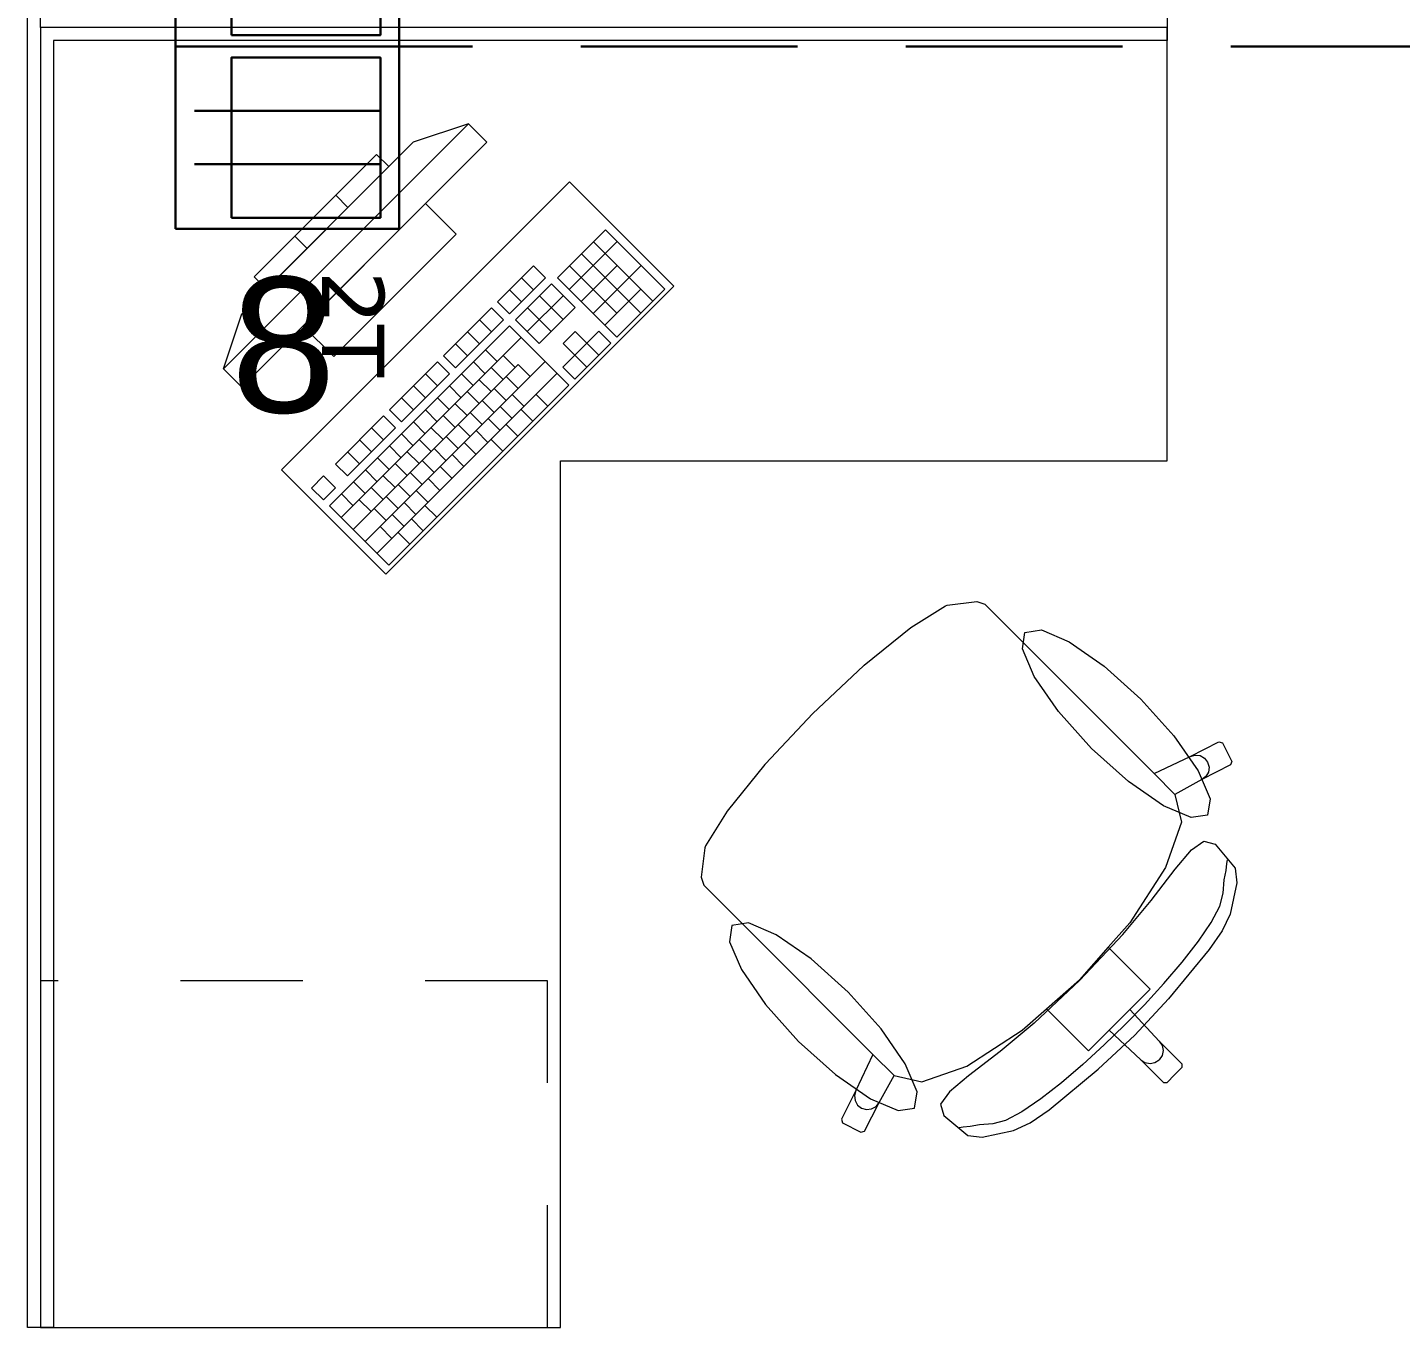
# Model space of a CAD drawing. Header units: inches. Extents: x -19 to 5698, y -728 to 92.
# Drawn here: x 287.08 to 288.664, y 21.852 to 23.352 of the extents above; entities that cross this region are included whole.
import ezdxf

# ---------------------------------------------------------------- set-up
doc = ezdxf.new("R2010")
doc.units = ezdxf.units.IN
doc.header["$MEASUREMENT"] = 0
doc.linetypes.add('HIDDEN', pattern=[0.375, 0.25, -0.125])
doc.linetypes.add('Rayas', pattern=[0.282222, 0.141111, -0.141111])
doc.layers.get('0').update_dxf_attribs({"color": 61})
doc.layers.add('00 conduct tomacorr', color=120, linetype='HIDDEN', lineweight=30)
doc.layers.add('00 IE LUZ EMERGENCIA', color=253, linetype='Continuous', lineweight=0)
doc.layers.add('Interior - Mobiliario', color=7, linetype='Continuous')
doc.styles.add('Annotative', font='arial.ttf')

# ---------------------------------------------------------------- blocks, each defined once
blk = doc.blocks.new('CAJA POP UP 6 MODULOS')
at = {"layer": '00 conduct tomacorr', "linetype": 'Continuous'}
for p, q in [((-0.095, -0.165), (-0.095, -0.0151)), ((-0.052, -0.165), (-0.052, -0.0151)), ((0.052, -0.165), (0.052, -0.0151)), ((0.095, -0.165), (0.095, -0.0151)), ((0, -0.165), (0, -0.18))]:
    blk.add_line(p, q, dxfattribs=at)
for points in [[(-0.147, 0), (0.147, 0), (0.147, -0.18), (-0.147, -0.18)], [(0, 0), (0.147, 0), (0.147, -0.18), (0, -0.18)]]:
    blk.add_lwpolyline(points, close=True, dxfattribs=at)
for points in [[(-0.138, -0.045), (-0.009, -0.045), (-0.009, -0.165), (-0.138, -0.165), (-0.138, -0.045)], [(0.009, -0.045), (0.138, -0.045), (0.138, -0.165), (0.009, -0.165), (0.009, -0.045)]]:
    blk.add_lwpolyline(points, dxfattribs=at)
at = {"color": 1, "insert": (-0.1807, -0.168), "char_height": 0.05, "attachment_point": 1, "rotation": 180}
blk.add_mtext_dynamic_manual_height_columns('{\\fVerdana|b0|i0|c0|p34;2T}', width=0.000481, gutter_width=0.1561, heights=[0], dxfattribs=at)

msp = doc.modelspace()

# ---------------------------------------------------------------- linework, layer by layer
at = {"layer": '00 conduct tomacorr'}
msp.add_line((293.9685, 23.3306, -0.0006), (287.3985, 23.3306, -0.0006), dxfattribs=at)
msp.add_arc((296.7125, 24.0079, -0.0006), 9.3386, 149.77094, 184.15917, dxfattribs=at)
at = {"layer": 'Interior - Mobiliario', "color": 175, "linetype": 'Continuous', "lineweight": 13}
for p, q in [((287.08, 23.3374), (287.08, 23.3674)), ((288.395, 23.3674), (288.395, 23.3374)), ((287.08, 21.8524), (287.08, 23.3374)), ((287.11, 23.3374), (287.11, 21.8524)), ((288.395, 23.3374), (287.11, 23.3374)), ((287.589, 23.2413), (287.3061, 22.9584)), ((287.589, 23.2413), (287.5253, 23.2201)), ((287.6102, 23.2201), (287.589, 23.2413)), ((287.3273, 22.9372), (287.6102, 23.2201)), ((287.3273, 23.0221), (287.5253, 23.2201)), ((287.4829, 23.2059), (287.3415, 23.0645)), ((287.497, 23.1918), (287.4829, 23.2059)), ((287.3556, 23.0504), (287.497, 23.1918)), ((287.5395, 23.1494), (287.398, 23.0079)), ((287.4499, 23.1446), (287.4358, 23.1588)), ((287.5748, 23.114), (287.5395, 23.1494)), ((287.7469, 23.119), (287.6915, 23.0636)), ((287.8155, 23.0504), (287.7469, 23.119)), ((287.4028, 23.0975), (287.3886, 23.1116)), ((287.4334, 22.9726), (287.5748, 23.114)), ((287.7053, 23.0499), (287.7606, 23.1053)), ((287.8016, 23.0366), (287.7331, 23.1051)), ((287.7878, 23.0227), (287.7192, 23.0913)), ((287.664, 23.0772), (287.6225, 23.0357)), ((287.6778, 23.0635), (287.664, 23.0772)), ((287.7602, 23.0226), (287.7054, 23.0774)), ((287.719, 23.0362), (287.7605, 23.0777)), ((287.7327, 23.0224), (287.7881, 23.0778)), ((287.3415, 23.0645), (287.3556, 23.0504)), ((287.6362, 23.022), (287.6778, 23.0635)), ((287.6846, 23.0567), (287.6431, 23.0151)), ((287.6639, 23.0497), (287.6502, 23.0634)), ((287.712, 23.0292), (287.6846, 23.0567)), ((287.6915, 23.0636), (287.7601, 22.995)), ((287.6501, 23.0358), (287.6363, 23.0495)), ((287.6568, 23.0014), (287.6983, 23.0429)), ((287.6982, 23.0154), (287.6708, 23.0428)), ((287.7464, 23.0087), (287.7879, 23.0503)), ((287.7601, 22.995), (287.8155, 23.0504)), ((287.6156, 23.0288), (287.5602, 22.9734)), ((287.6293, 23.015), (287.6156, 23.0288)), ((287.6225, 23.0357), (287.6362, 23.022)), ((287.6843, 23.0015), (287.6569, 23.029)), ((287.6705, 22.9877), (287.712, 23.0292)), ((287.3061, 22.9584), (287.3273, 23.0221)), ((287.398, 23.0079), (287.4334, 22.9726)), ((287.6361, 23.0082), (287.4284, 22.8005)), ((287.5739, 22.9597), (287.6293, 23.015)), ((287.6154, 23.0012), (287.6017, 23.0149)), ((287.7047, 22.9396), (287.6361, 23.0082)), ((287.6431, 23.0151), (287.6705, 22.9877)), ((287.4421, 22.7868), (287.6499, 22.9945)), ((287.6016, 22.9874), (287.5879, 23.0011)), ((287.7119, 23.0017), (287.6981, 22.9878)), ((287.7256, 22.988), (287.7119, 23.0017)), ((287.7395, 23.0018), (287.7256, 22.988)), ((287.7532, 22.9881), (287.7395, 23.0018)), ((287.5877, 22.9735), (287.574, 22.9872)), ((287.6222, 22.9668), (287.6085, 22.9805)), ((287.6981, 22.9878), (287.7118, 22.9741)), ((287.7116, 22.9465), (287.7532, 22.9881)), ((287.7118, 22.9741), (287.7256, 22.988)), ((287.7393, 22.9742), (287.7256, 22.988)), ((287.4559, 22.773), (287.6463, 22.9635)), ((287.4696, 22.7593), (287.6773, 22.967)), ((287.5533, 22.9664), (287.4979, 22.9111)), ((287.567, 22.9527), (287.5533, 22.9664)), ((287.5602, 22.9734), (287.5739, 22.9597)), ((287.6083, 22.9529), (287.5946, 22.9666)), ((287.629, 22.9461), (287.6152, 22.9599)), ((287.6428, 22.96), (287.6291, 22.9737)), ((287.66, 22.9497), (287.6463, 22.9635)), ((287.7118, 22.9741), (287.6979, 22.9603)), ((287.6979, 22.9603), (287.7116, 22.9465)), ((287.7255, 22.9604), (287.7118, 22.9741)), ((287.3061, 22.9584), (287.3273, 22.9372)), ((287.4833, 22.7456), (287.691, 22.9533)), ((287.5116, 22.8973), (287.567, 22.9527)), ((287.5531, 22.9389), (287.5394, 22.9526)), ((287.5945, 22.9391), (287.5808, 22.9528)), ((287.6151, 22.9323), (287.6014, 22.946)), ((287.6461, 22.9359), (287.6324, 22.9496)), ((287.497, 22.7319), (287.7047, 22.9396)), ((287.5393, 22.925), (287.5256, 22.9388)), ((287.5806, 22.9252), (287.5669, 22.939)), ((287.6013, 22.9184), (287.5875, 22.9322)), ((287.6323, 22.922), (287.6186, 22.9358)), ((287.6529, 22.9153), (287.6392, 22.929)), ((287.6805, 22.9154), (287.6668, 22.9291)), ((287.5254, 22.9112), (287.5117, 22.9249)), ((287.5529, 22.8975), (287.5392, 22.9113)), ((287.5668, 22.9114), (287.5531, 22.9251)), ((287.5874, 22.9046), (287.5737, 22.9183)), ((287.6184, 22.9082), (287.6047, 22.9219)), ((287.6391, 22.9014), (287.6254, 22.9151)), ((287.6632, 22.8981), (287.6495, 22.9118)), ((287.4909, 22.9041), (287.4356, 22.8487)), ((287.5047, 22.8904), (287.4909, 22.9041)), ((287.4979, 22.9111), (287.5116, 22.8973)), ((287.5391, 22.8837), (287.5254, 22.8974)), ((287.5736, 22.8908), (287.5599, 22.9045)), ((287.6046, 22.8943), (287.5909, 22.9081)), ((287.6252, 22.8876), (287.6115, 22.9013)), ((287.4493, 22.835), (287.5047, 22.8904)), ((287.4908, 22.8766), (287.4771, 22.8903)), ((287.5252, 22.8698), (287.5115, 22.8836)), ((287.5597, 22.8769), (287.546, 22.8906)), ((287.5769, 22.8667), (287.5632, 22.8804)), ((287.5907, 22.8805), (287.577, 22.8942)), ((287.6114, 22.8737), (287.5977, 22.8874)), ((287.6459, 22.8808), (287.6321, 22.8945)), ((287.477, 22.8627), (287.4633, 22.8764)), ((287.5114, 22.856), (287.4977, 22.8697)), ((287.5459, 22.8631), (287.5322, 22.8768)), ((287.563, 22.8528), (287.5493, 22.8665)), ((287.5975, 22.8599), (287.5838, 22.8736)), ((287.6286, 22.8635), (287.6148, 22.8772)), ((287.4356, 22.8487), (287.4493, 22.835)), ((287.4631, 22.8489), (287.4494, 22.8626)), ((287.4975, 22.8422), (287.4838, 22.8559)), ((287.5182, 22.8354), (287.5045, 22.8491)), ((287.532, 22.8492), (287.5183, 22.8629)), ((287.5492, 22.839), (287.5355, 22.8527)), ((287.5837, 22.846), (287.57, 22.8597)), ((287.4217, 22.8349), (287.4079, 22.821)), ((287.4354, 22.8212), (287.4217, 22.8349)), ((287.4837, 22.8283), (287.47, 22.842)), ((287.5043, 22.8215), (287.4906, 22.8352)), ((287.5354, 22.8251), (287.5216, 22.8388)), ((287.556, 22.8183), (287.5423, 22.832)), ((287.5698, 22.8322), (287.5561, 22.8459)), ((287.4079, 22.821), (287.4216, 22.8073)), ((287.4216, 22.8073), (287.4354, 22.8212)), ((287.4698, 22.8145), (287.4561, 22.8282)), ((287.4905, 22.8077), (287.4768, 22.8214)), ((287.5215, 22.8113), (287.5078, 22.825)), ((287.5421, 22.8045), (287.5284, 22.8182)), ((287.4284, 22.8005), (287.497, 22.7319)), ((287.456, 22.8006), (287.4423, 22.8143)), ((287.4766, 22.7938), (287.4629, 22.8075)), ((287.5077, 22.7974), (287.4939, 22.8111)), ((287.5283, 22.7906), (287.5146, 22.8043)), ((287.5524, 22.7873), (287.5387, 22.801)), ((287.4938, 22.7836), (287.4801, 22.7973)), ((287.5144, 22.7768), (287.5007, 22.7905)), ((287.5368, 22.7717), (287.5231, 22.7854)), ((287.5006, 22.7629), (287.4869, 22.7766)), ((287.5212, 22.7561), (287.5075, 22.7699)), ((288.1414, 22.6859), (288.1754, 22.6899)), ((288.1754, 22.6899), (288.1847, 22.687)), ((288.0993, 22.6601), (288.1393, 22.685)), ((288.1393, 22.685), (288.1414, 22.6859)), ((288.1847, 22.687), (288.2066, 22.665)), ((288.0456, 22.6165), (288.0993, 22.6601)), ((288.2066, 22.665), (288.2321, 22.6395)), ((288.2321, 22.6395), (288.38, 22.4917)), ((287.9864, 22.561), (288.0448, 22.6158)), ((288.0448, 22.6158), (288.0456, 22.6165)), ((287.9864, 22.561), (287.9316, 22.5026)), ((288.4217, 22.5113), (288.4548, 22.5282)), ((288.4548, 22.5282), (288.4589, 22.5269)), ((288.4589, 22.5269), (288.4697, 22.5056)), ((287.9309, 22.5018), (287.8873, 22.4481)), ((287.9316, 22.5026), (287.9309, 22.5018)), ((288.38, 22.4917), (288.4217, 22.5113)), ((288.4217, 22.5113), (288.4274, 22.5129)), ((288.4274, 22.5129), (288.4332, 22.5122)), ((288.4332, 22.5122), (288.4383, 22.5094)), ((288.4684, 22.5015), (288.4353, 22.4845)), ((288.4383, 22.5094), (288.4419, 22.5048)), ((288.4419, 22.5048), (288.4435, 22.4991)), ((288.4697, 22.5056), (288.4684, 22.5015)), ((288.4042, 22.4674), (288.38, 22.4917)), ((288.4353, 22.4845), (288.4042, 22.4672)), ((288.4399, 22.4882), (288.4353, 22.4845)), ((288.4428, 22.4933), (288.4399, 22.4882)), ((288.4435, 22.4991), (288.4428, 22.4933)), ((288.4042, 22.4674), (288.4042, 22.4672)), ((288.4042, 22.4672), (288.4117, 22.4353)), ((287.8873, 22.4481), (287.8624, 22.4081)), ((288.4117, 22.4353), (288.3934, 22.3833)), ((287.8615, 22.406), (287.8575, 22.372)), ((287.8624, 22.4081), (287.8615, 22.406)), ((288.4231, 22.4035), (288.4374, 22.4136)), ((288.4374, 22.4136), (288.4504, 22.4102)), ((288.4504, 22.4102), (288.4735, 22.3823)), ((288.4045, 22.3813), (288.4231, 22.4035)), ((288.4639, 22.3876), (288.4647, 22.3921)), ((288.3934, 22.3833), (288.352, 22.3195)), ((288.3766, 22.3451), (288.4045, 22.3813)), ((288.4611, 22.3688), (288.4631, 22.3795)), ((288.4631, 22.3795), (288.4639, 22.3876)), ((288.4735, 22.3823), (288.4754, 22.3655)), ((287.8575, 22.372), (287.8604, 22.3628)), ((287.8604, 22.3628), (287.8824, 22.3408)), ((288.4599, 22.3534), (288.4611, 22.3688)), ((288.4754, 22.3655), (288.4677, 22.3294)), ((287.8824, 22.3408), (287.9079, 22.3153)), ((288.3439, 22.3058), (288.3766, 22.3451)), ((288.456, 22.3386), (288.4599, 22.3534)), ((288.4461, 22.3198), (288.456, 22.3386)), ((288.4677, 22.3294), (288.4587, 22.3102)), ((287.9079, 22.3153), (288.0557, 22.1674)), ((288.352, 22.3195), (288.3272, 22.2913)), ((288.4312, 22.298), (288.4461, 22.3198)), ((288.4587, 22.3102), (288.4438, 22.2885)), ((288.2944, 22.253), (288.3439, 22.3058)), ((288.4126, 22.2741), (288.4312, 22.298)), ((288.3272, 22.2913), (288.2939, 22.2535)), ((288.3272, 22.2913), (288.3546, 22.264)), ((288.4438, 22.2885), (288.3969, 22.2318)), ((288.3546, 22.264), (288.3757, 22.2428)), ((288.3915, 22.2494), (288.4126, 22.2741)), ((288.2944, 22.253), (288.2416, 22.2036)), ((288.2561, 22.2202), (288.2939, 22.2535)), ((288.3689, 22.2248), (288.3915, 22.2494)), ((288.3757, 22.2428), (288.3521, 22.2192)), ((288.3969, 22.2318), (288.3578, 22.1896)), ((288.2279, 22.1954), (288.2561, 22.2202)), ((288.2561, 22.2202), (288.2834, 22.1928)), ((288.3521, 22.2192), (288.3402, 22.2072)), ((288.3461, 22.2013), (288.3689, 22.2248)), ((288.3521, 22.2192), (288.3861, 22.1827)), ((288.2416, 22.2036), (288.2023, 22.1708)), ((288.3461, 22.2013), (288.3226, 22.1785)), ((288.3282, 22.1953), (288.3402, 22.2072)), ((288.1641, 22.154), (288.2279, 22.1954)), ((288.2834, 22.1928), (288.3046, 22.1717)), ((288.3046, 22.1717), (288.3282, 22.1953)), ((288.3156, 22.1505), (288.3578, 22.1896)), ((288.3282, 22.1953), (288.3647, 22.1613)), ((288.3861, 22.1827), (288.3893, 22.1778)), ((288.3861, 22.1827), (288.4122, 22.1566)), ((288.0557, 22.1674), (288.0361, 22.1257)), ((288.08, 22.1432), (288.0557, 22.1674)), ((288.2023, 22.1708), (288.1661, 22.1429)), ((288.3226, 22.1785), (288.298, 22.1559)), ((288.3893, 22.1778), (288.3905, 22.172)), ((288.3905, 22.172), (288.3893, 22.1663)), ((288.1121, 22.1357), (288.1641, 22.154)), ((288.298, 22.1559), (288.2733, 22.1348)), ((288.3647, 22.1613), (288.3696, 22.1581)), ((288.3647, 22.1613), (288.3908, 22.1352)), ((288.3696, 22.1581), (288.3754, 22.157)), ((288.3754, 22.157), (288.3811, 22.1581)), ((288.3811, 22.1581), (288.386, 22.1614)), ((288.3893, 22.1663), (288.386, 22.1614)), ((288.4122, 22.1523), (288.4036, 22.1438)), ((288.4122, 22.1566), (288.4122, 22.1523)), ((288.0629, 22.1121), (288.0802, 22.1432)), ((288.08, 22.1432), (288.0802, 22.1432)), ((288.0802, 22.1432), (288.1121, 22.1357)), ((288.1661, 22.1429), (288.1439, 22.1243)), ((288.2589, 22.1036), (288.3156, 22.1505)), ((288.3908, 22.1352), (288.3951, 22.1352)), ((288.3951, 22.1352), (288.4036, 22.1438)), ((288.0361, 22.1257), (288.0192, 22.0926)), ((288.0361, 22.1257), (288.0345, 22.12)), ((288.0345, 22.12), (288.0352, 22.1142)), ((288.1439, 22.1243), (288.1338, 22.11)), ((288.2733, 22.1348), (288.2494, 22.1162)), ((288.0352, 22.1142), (288.038, 22.1091)), ((288.038, 22.1091), (288.0426, 22.1055)), ((288.0426, 22.1055), (288.0483, 22.1039)), ((288.0459, 22.079), (288.0629, 22.1121)), ((288.0483, 22.1039), (288.0541, 22.1046)), ((288.0541, 22.1046), (288.0592, 22.1075)), ((288.0592, 22.1075), (288.0629, 22.1121)), ((288.1338, 22.11), (288.1373, 22.0971)), ((288.2494, 22.1162), (288.2276, 22.1013)), ((288.2372, 22.0887), (288.2589, 22.1036)), ((288.0192, 22.0926), (288.0205, 22.0885)), ((288.0205, 22.0885), (288.0418, 22.0777)), ((288.1373, 22.0971), (288.1651, 22.0739)), ((288.194, 22.0875), (288.1786, 22.0863)), ((288.2088, 22.0914), (288.194, 22.0875)), ((288.2276, 22.1013), (288.2088, 22.0914)), ((288.218, 22.0797), (288.2372, 22.0887)), ((288.0418, 22.0777), (288.0459, 22.079)), ((288.1598, 22.0835), (288.1553, 22.0827)), ((288.1679, 22.0843), (288.1598, 22.0835)), ((288.1651, 22.0739), (288.1819, 22.072)), ((288.1786, 22.0863), (288.1679, 22.0843)), ((288.1819, 22.072), (288.218, 22.0797)), ((287.11, 21.8524), (287.08, 21.8524))]:
    msp.add_line(p, q, dxfattribs=at)
at = {"layer": 'Interior - Mobiliario', "color": 175, "linetype": 'Rayas', "lineweight": 13}
for p, q in [((287.68, 22.2524), (287.095, 22.2524)), ((287.68, 21.8524), (287.68, 22.2524))]:
    msp.add_line(p, q, dxfattribs=at)
at = {"layer": 'Interior - Mobiliario', "color": 175, "linetype": 'Continuous', "lineweight": 13, "flags": 128}
for points in [[(287.095, 23.3524), (287.095, 24.8524), (287.695, 24.8524), (287.695, 23.8524), (288.395, 23.8524), (288.395, 23.3524)], [(287.095, 23.3524), (287.095, 21.8524), (287.695, 21.8524), (287.695, 22.8524), (288.395, 22.8524), (288.395, 23.3524)], [(287.3733, 22.8418), (287.4935, 22.7216), (287.8258, 23.0539), (287.7056, 23.1741)], [(288.3649, 22.5775), (288.403, 22.535), (288.431, 22.4946), (288.4447, 22.4625), (288.4418, 22.4436), (288.4229, 22.4408), (288.3908, 22.4544), (288.3504, 22.4824), (288.308, 22.5205), (288.2698, 22.563), (288.2418, 22.6034), (288.2282, 22.6354), (288.2311, 22.6544), (288.25, 22.6572), (288.282, 22.6436), (288.3224, 22.6156)], [(287.9699, 22.1825), (288.0124, 22.1444), (288.0528, 22.1164), (288.0849, 22.1027), (288.1038, 22.1056), (288.1066, 22.1245), (288.093, 22.1566), (288.065, 22.197), (288.0269, 22.2395), (287.9844, 22.2776), (287.944, 22.3056), (287.912, 22.3192), (287.893, 22.3164), (287.8902, 22.2974), (287.9038, 22.2654), (287.9318, 22.225)]]:
    msp.add_lwpolyline(points, close=True, dxfattribs=at)

# ---------------------------------------------------------------- block references
at = {"layer": '00 conduct tomacorr', "xscale": 1.432830642179531, "yscale": 1.432830642179531, "zscale": 1.432830642179531, "rotation": 89.99999999999997}
msp.add_blockref('CAJA POP UP 6 MODULOS', (287.251, 23.3306, -0.0006), dxfattribs=at)

# ---------------------------------------------------------------- texts
at = {"layer": '00 IE LUZ EMERGENCIA', "style": 'Annotative'}
msp.add_attdef('8', (287.3147, 22.9082, -0.0007), '', height=0.1562, dxfattribs=at)

doc.saveas('drawing.dxf')
